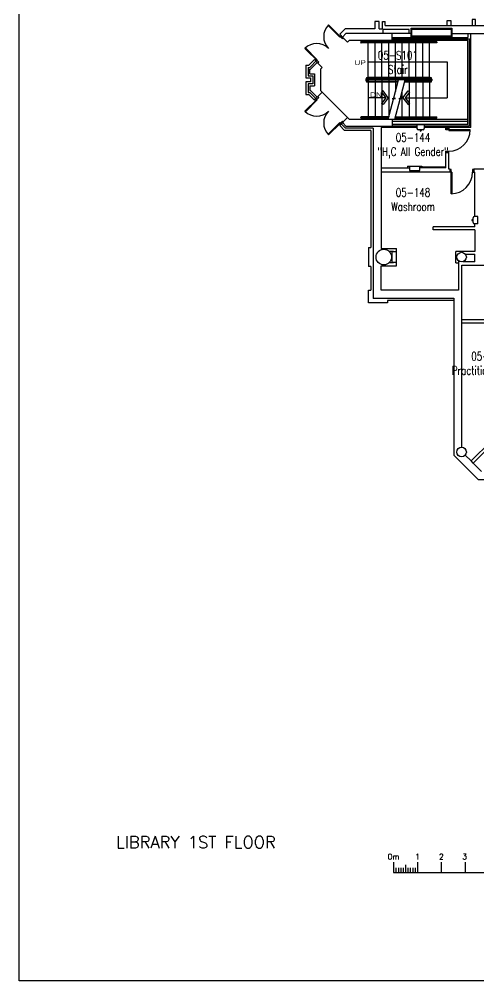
# Model space of a CAD drawing. Extents: x 11182 to 734459, y -1391328 to 152085.
# Drawn here: x 215973 to 235221, y -321965 to -281682 of the extents above; entities that cross this region are included whole.
import ezdxf
from ezdxf.enums import TextEntityAlignment as Align

# ---------------------------------------------------------------- set-up
doc = ezdxf.new("R2010")
doc.units = 0
doc.header["$LTSCALE"] = 500
doc.header["$MEASUREMENT"] = 0
doc.layers.get('0').update_dxf_attribs({"linetype": 'CONTINUOUS'})
doc.layers.add('0_Defpoints', color=106, linetype='CONTINUOUS', plot=False)
for name, color, linetype in [('0_room_data', 7, 'CONTINUOUS'), ('0_text', 7, 'CONTINUOUS'), ('1_Wall_Exist', 251, 'CONTINUOUS'), ('3_Text', 7, 'CONTINUOUS')]:
    doc.layers.add(name, color=color, linetype=linetype)
doc.styles.add('1_200', font='simplex.shx', dxfattribs={"width": 0.75, "height": 460})
doc.styles.get("Standard").update_dxf_attribs({"font": 'ROMANS', "height": 200})
doc.styles.add('TXT', font='TXT')

# ---------------------------------------------------------------- blocks, each defined once
blk = doc.blocks.new('room_data')
at = {"layer": '3_Text', "style": '1_200', "width": 0.75}
for tag, p in [('ROOMNUM', (0, 0)), ('ROOMUSE', (0, -575))]:
    blk.add_attdef(tag, text='', height=345, dxfattribs=at).set_placement(p, align=Align.MIDDLE_CENTER)

msp = doc.modelspace()

# ---------------------------------------------------------------- linework, layer by layer
for p, q in [((231653, -316990), (231653, -317436)), ((232653, -316990), (232653, -317436)), ((233653, -316990), (233653, -317436)), ((234653, -316990), (234653, -317436)), ((231753, -317237), (231753, -317436)), ((231853, -317237), (231853, -317436)), ((231953, -317237), (231953, -317436)), ((232053, -317237), (232053, -317436)), ((232153, -317104), (232153, -317436)), ((232253, -317237), (232253, -317436)), ((232353, -317237), (232353, -317436)), ((232453, -317237), (232453, -317436)), ((232553, -317237), (232553, -317436)), ((231653, -317436), (239653, -317436))]:
    msp.add_line(p, q)
at = {"layer": '0_Defpoints'}
msp.add_lwpolyline([(215973, -255170), (312023, -255170), (312023, -321965), (215973, -321965)], close=True, dxfattribs=at)
at = {"layer": '1_Wall_Exist'}
for p, q in [((228909, -281939), (228930, -281918)), ((229403, -282434), (228909, -281939)), ((229510, -282497), (228930, -281918)), ((231192, -282080), (231192, -281771)), ((231192, -281771), (231303, -281771)), ((231303, -281946), (231303, -281771)), ((231303, -281946), (237440, -281946)), ((233895, -281945), (233895, -281742)), ((233895, -281742), (234047, -281742)), ((234047, -281742), (234047, -281945)), ((235091, -281691), (234938, -281691)), ((234938, -281691), (234938, -281945)), ((235091, -281945), (235091, -281691)), ((229396, -282314), (229545, -282462)), ((229425, -282413), (229460, -282377)), ((229513, -282430), (229672, -282272)), ((229672, -282272), (232394, -282272)), ((231044, -282080), (231192, -282080)), ((231222, -282272), (231222, -282107)), ((232304, -282107), (231222, -282107)), ((231596, -282572), (231596, -282272)), ((232304, -282272), (232304, -282107)), ((232394, -282425), (232394, -282057)), ((232394, -282057), (234094, -282057)), ((232423, -282389), (232423, -282092)), ((232423, -282092), (234065, -282092)), ((234065, -282092), (234065, -282389)), ((234094, -282057), (234094, -282425)), ((234094, -282279), (236594, -282279)), ((234770, -282279), (234770, -282448)), ((234894, -286212), (234894, -282279)), ((229425, -282413), (229403, -282434)), ((229545, -282462), (229510, -282497)), ((229513, -282430), (229725, -282642)), ((229796, -282572), (229725, -282642)), ((234770, -282572), (229796, -282572)), ((233459, -282622), (230294, -282622)), ((233459, -282672), (230294, -282672)), ((230594, -282622), (230594, -282572)), ((230594, -284122), (230594, -282672)), ((230879, -282622), (230879, -282572)), ((230879, -284122), (230879, -282672)), ((231164, -282622), (231164, -282572)), ((231164, -284122), (231164, -282672)), ((231449, -282622), (231449, -282572)), ((231449, -284122), (231449, -282672)), ((231596, -282448), (234770, -282448)), ((231596, -282510), (234832, -282510)), ((231734, -282622), (231734, -282572)), ((231734, -284122), (231734, -282672)), ((232019, -282622), (232019, -282572)), ((232019, -284122), (232019, -282672)), ((232304, -282622), (232304, -282572)), ((232304, -284122), (232304, -282672)), ((234094, -282425), (232394, -282425)), ((234065, -282389), (232423, -282389)), ((232589, -282622), (232589, -282572)), ((232589, -284122), (232589, -282672)), ((232874, -282622), (232874, -282572)), ((232874, -284122), (232874, -282672)), ((233159, -282622), (233159, -282572)), ((233159, -284122), (233159, -282672)), ((233459, -282622), (233459, -282672)), ((234770, -286088), (234770, -282572)), ((234832, -286150), (234832, -282510)), ((227940, -282907), (227961, -282886)), ((227940, -282907), (228520, -283487)), ((227961, -282886), (228456, -283381)), ((228336, -283374), (228101, -283609)), ((228435, -283402), (228139, -283699)), ((228452, -283491), (228170, -283774)), ((228484, -283523), (228336, -283374)), ((228456, -283381), (228435, -283402)), ((228452, -283491), (228665, -283703)), ((228520, -283487), (228484, -283523)), ((230594, -283472), (233902, -283472)), ((233902, -283472), (233902, -284972)), ((227979, -283609), (227979, -284139)), ((227979, -283609), (228101, -283609)), ((228069, -283699), (228069, -284049)), ((228069, -283699), (228139, -283699)), ((228144, -283974), (228144, -283774)), ((228144, -283774), (228170, -283774)), ((228144, -283974), (228344, -283974)), ((228344, -283974), (228344, -284470)), ((228594, -283774), (228665, -283703)), ((228594, -283774), (228594, -284670)), ((227979, -284139), (228179, -284139)), ((227979, -284305), (227979, -284835)), ((228179, -284305), (227979, -284305)), ((228069, -284049), (228269, -284049)), ((228069, -284395), (228069, -284745)), ((228269, -284395), (228069, -284395)), ((228179, -284139), (228179, -284305)), ((228269, -284049), (228269, -284395)), ((230494, -284197), (230494, -284247)), ((230544, -284272), (230544, -284172)), ((230544, -284172), (233209, -284172)), ((230544, -284272), (231851, -284272)), ((233184, -284122), (230569, -284122)), ((231838, -284322), (230569, -284322)), ((230594, -284172), (230594, -284272)), ((233159, -284222), (230594, -284222)), ((230594, -284322), (230594, -285772)), ((230879, -284172), (230879, -284272)), ((230879, -284322), (230879, -285772)), ((231159, -284222), (231159, -284272)), ((231164, -284222), (231164, -284172)), ((231164, -284322), (231164, -285772)), ((231449, -284172), (231449, -284272)), ((231449, -284322), (231449, -285772)), ((231662, -284976), (231864, -284222)), ((231734, -284172), (231734, -284272)), ((231734, -284322), (231734, -284709)), ((231945, -284970), (232145, -284222)), ((232019, -284222), (232019, -284172)), ((233184, -284322), (232119, -284322)), ((233209, -284272), (232132, -284272)), ((232304, -284172), (232304, -284272)), ((232304, -284322), (232304, -285772)), ((232589, -284172), (232589, -284272)), ((232589, -284322), (232589, -285772)), ((232874, -284172), (232874, -284272)), ((232874, -284322), (232874, -285772)), ((233159, -284172), (233159, -284272)), ((233159, -284322), (233159, -285772)), ((233209, -284172), (233209, -284272)), ((233259, -284197), (233259, -284247)), ((228069, -284745), (228139, -284745)), ((228399, -285005), (228139, -284745)), ((228144, -284470), (228344, -284470)), ((228144, -284470), (228144, -284670)), ((228144, -284670), (228170, -284670)), ((228452, -284952), (228170, -284670)), ((228665, -284740), (228399, -285005)), ((228594, -284670), (229796, -285872)), ((231210, -284686), (231150, -284732)), ((231150, -284732), (231335, -284972)), ((231432, -284972), (231210, -284686)), ((232019, -285772), (232019, -284694)), ((232041, -284972), (232263, -284686)), ((232323, -284732), (232137, -284972)), ((232263, -284686), (232323, -284732)), ((228435, -285041), (227940, -285536)), ((227961, -285557), (228456, -285062)), ((227979, -284835), (228101, -284835)), ((228336, -285069), (228101, -284835)), ((228336, -285069), (228399, -285005)), ((228399, -285005), (228435, -285041)), ((228435, -285041), (228520, -284956)), ((228456, -285062), (228435, -285041)), ((228520, -284956), (228484, -284921)), ((231335, -284972), (230594, -284972)), ((231335, -284972), (231150, -285211)), ((231432, -284972), (231210, -285258)), ((231422, -285872), (231648, -285030)), ((231593, -285005), (231740, -285005)), ((231593, -285005), (231648, -285030)), ((231740, -285005), (231662, -284976)), ((231703, -285872), (231930, -285024)), ((231869, -284996), (232016, -284996)), ((231869, -284996), (231930, -285024)), ((232016, -284996), (231945, -284970)), ((232041, -284972), (232263, -285258)), ((232137, -284972), (232323, -285211)), ((232137, -284972), (233902, -284972)), ((227940, -285536), (227961, -285557)), ((231210, -285258), (231150, -285211)), ((232263, -285258), (232323, -285211)), ((229403, -286009), (228909, -286504)), ((229396, -286130), (229725, -285801)), ((229641, -286247), (229403, -286009)), ((229510, -285946), (229425, -286031)), ((229545, -285981), (229510, -285946)), ((229796, -285872), (234770, -285872)), ((231449, -285772), (230294, -285772)), ((231436, -285822), (230294, -285822)), ((230594, -285822), (230594, -285872)), ((230879, -285822), (230879, -285872)), ((231164, -285822), (231164, -285872)), ((231596, -285872), (231596, -286172)), ((231596, -285952), (234770, -285952)), ((231717, -285822), (233459, -285822)), ((231730, -285772), (233459, -285772)), ((232019, -285822), (232019, -285872)), ((232304, -285822), (232304, -285872)), ((232589, -285822), (232589, -285872)), ((232874, -285822), (232874, -285872)), ((233159, -285822), (233159, -285872)), ((233459, -285822), (233459, -285772)), ((228930, -286526), (229425, -286031)), ((229396, -286130), (229603, -286337)), ((229513, -286013), (229672, -286172)), ((230704, -286337), (229603, -286337)), ((230794, -286247), (229641, -286247)), ((231596, -286172), (229672, -286172)), ((230704, -286337), (230704, -291247)), ((230794, -286247), (230794, -293377)), ((232634, -286212), (231137, -286212)), ((231137, -286212), (231137, -291282)), ((234770, -286088), (231596, -286088)), ((231596, -286150), (232634, -286150)), ((232634, -286113), (232634, -286266)), ((232938, -286113), (232634, -286113)), ((232888, -286316), (232684, -286316)), ((232761, -286316), (232761, -286343)), ((232811, -286316), (232811, -286343)), ((232938, -286113), (232938, -286266)), ((232938, -286150), (234832, -286150)), ((234894, -286212), (232938, -286212)), ((233837, -286262), (233837, -286212)), ((233961, -286262), (233837, -286262)), ((233841, -286312), (233841, -286262)), ((234861, -286312), (233841, -286312)), ((233961, -286212), (233961, -286342)), ((233961, -286342), (234861, -286342)), ((234861, -286342), (234861, -286312)), ((228909, -286504), (228930, -286526)), ((233841, -287212), (233961, -287212)), ((233841, -287262), (233841, -287212)), ((233961, -287970), (233961, -287212)), ((233837, -287262), (233961, -287262)), ((233837, -287912), (233837, -287262)), ((231137, -287912), (232320, -287912)), ((232240, -287832), (232240, -287912)), ((232240, -287832), (232837, -287832)), ((232320, -287832), (232320, -288021)), ((232320, -288021), (232757, -288021)), ((232757, -288021), (232757, -287832)), ((233837, -287912), (232757, -287912)), ((232837, -287832), (232837, -287912)), ((233837, -287882), (232837, -287882)), ((234011, -287970), (233961, -287970)), ((234011, -287970), (234011, -288094)), ((234061, -287974), (234011, -287974)), ((234061, -288994), (234061, -287974)), ((234961, -287974), (234961, -288094)), ((235011, -287974), (234961, -287974)), ((235011, -287970), (235011, -288094)), ((235564, -287970), (235011, -287970)), ((234091, -288094), (231137, -288094)), ((234091, -288094), (234091, -288994)), ((234961, -288094), (235061, -288094)), ((235061, -289948), (235061, -288094)), ((234091, -288994), (234061, -288994)), ((234980, -290203), (234980, -289998)), ((235183, -289948), (235030, -289948)), ((235183, -290253), (235183, -289948)), ((233311, -290507), (233311, -290383)), ((235061, -290383), (233311, -290383)), ((234980, -290076), (234953, -290076)), ((234980, -290126), (234953, -290126)), ((235183, -290253), (235030, -290253)), ((235061, -290383), (235061, -290253)), ((235061, -290507), (233311, -290507)), ((235061, -290507), (235061, -291407)), ((230604, -291247), (230604, -292047)), ((230604, -291247), (230704, -291247)), ((231137, -291282), (231773, -291282)), ((231649, -291406), (231462, -291406)), ((231584, -291429), (231584, -291866)), ((231773, -291429), (231584, -291429)), ((231649, -291406), (231649, -291429)), ((231773, -292012), (231773, -291282)), ((234261, -291887), (234261, -291407)), ((235061, -291407), (234261, -291407)), ((234677, -291531), (235061, -291531)), ((235061, -291839), (235061, -291531)), ((230704, -292047), (230604, -292047)), ((230704, -292047), (230704, -293034)), ((231137, -293034), (231137, -292012)), ((231137, -292012), (231773, -292012)), ((231649, -291888), (231462, -291888)), ((231584, -291866), (231773, -291866)), ((231649, -291888), (231649, -291866)), ((234261, -291887), (234373, -291887)), ((234373, -291804), (234373, -293034)), ((234380, -291804), (234373, -291804)), ((234519, -291985), (238585, -291985)), ((234519, -299616), (234519, -291985)), ((235061, -291839), (234553, -291839)), ((230604, -293034), (230704, -293034)), ((230604, -293567), (230604, -293034)), ((234373, -293034), (231137, -293034)), ((231404, -293567), (230604, -293567)), ((234176, -293377), (230794, -293377)), ((230797, -293373), (234179, -293373)), ((231404, -293467), (231404, -293567)), ((234176, -293467), (231404, -293467)), ((234179, -293373), (234179, -299948)), ((235852, -294271), (234519, -294271)), ((234519, -294395), (235801, -294395)), ((235720, -299369), (234901, -300189)), ((234988, -300276), (235808, -299457)), ((234179, -299948), (235200, -300968)), ((234901, -300189), (234653, -299941)), ((234912, -300200), (234901, -300189)), ((234988, -300276), (234912, -300200)), ((235341, -300629), (234988, -300276)), ((235200, -300968), (236048, -300968))]:
    msp.add_line(p, q, dxfattribs=at)
msp.add_lwpolyline([(231044, -282080), (231044, -281771), (230873, -281771), (230873, -282080), (229630, -282080), (229396, -282314)], dxfattribs=at)
for centre, radius in [((231244, -291647), 325), ((234501, -291647), 200), ((234501, -299814), 200)]:
    msp.add_circle(centre, radius, dxfattribs=at)
for centre, radius, start, end in [((229425, -282413), 700, 135, 225), ((228435, -283402), 700, 45, 135), ((230294, -282647), 25, 90, 270), ((230569, -284197), 75, 90, 180), ((230569, -284247), 75, 180, 270), ((233184, -284197), 75, 0, 90), ((233184, -284247), 75, 270, 0), ((228435, -285041), 700, 225, 315), ((229425, -286031), 700, 135, 225), ((230294, -285797), 25, 90, 270), ((232684, -286266), 50, 180, 270), ((232786, -286343), 25, 180, 0), ((232888, -286266), 50, 270, 0), ((233961, -286312), 900, 270, 0), ((234061, -288094), 900, 270, 0), ((235030, -289998), 50, 90, 180), ((234953, -290101), 25, 90, 270), ((235030, -290203), 50, 180, 270)]:
    msp.add_arc(centre, radius, start, end, dxfattribs=at)
msp.add_point((231280, -282570), dxfattribs=at)

# ---------------------------------------------------------------- block references
at = {"layer": '0_room_data', "xscale": 1.035347182677431, "yscale": 1.035347182677431, "zscale": 1.035347182677431}
for p, values in [((231833, -283193), {'ROOMNUM': '05-S101', 'ROOMUSE': 'Stair'}), ((232469, -286633), {'ROOMNUM': '05-144', 'ROOMUSE': '"H,C All Gender"'}), ((232469, -288938), {'ROOMNUM': '05-148', 'ROOMUSE': 'Washroom'}), ((235733, -295801), {'ROOMNUM': '05-162A', 'ROOMUSE': 'Practitioner Office'})]:
    msp.add_blockref('room_data', p, dxfattribs=at).add_auto_attribs(values)

# ---------------------------------------------------------------- texts
at = {"layer": '0_text'}
msp.add_text('LIBRARY 1ST FLOOR', height=500, rotation=0, dxfattribs=at).set_placement((220032, -316410))
for s, p in [('0m', (231653, -316765)), ('1', (232653, -316765)), ('2', (233653, -316765)), ('3', (234629, -316765))]:
    msp.add_text(s, height=231, rotation=0, dxfattribs=at).set_placement(p, align=Align.MIDDLE_CENTER)
at = {"layer": '1_Wall_Exist', "style": 'TXT', "width": 1.3125}
for s, p in [('UP', (230008, -283602)), ('DN', (230666, -284947))]:
    msp.add_text(s, height=200, dxfattribs=at).set_placement(p)

doc.saveas('drawing.dxf')
